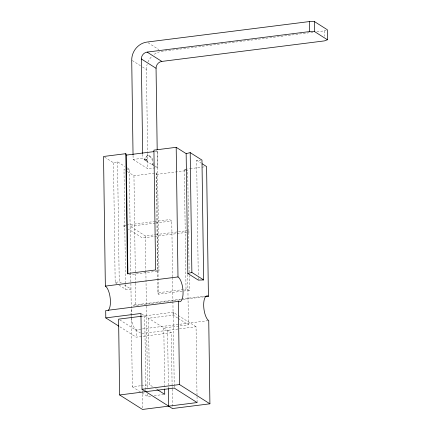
<?xml version="1.0" encoding="UTF-8"?>
<svg xmlns="http://www.w3.org/2000/svg" width="431" height="431" viewBox="0 0 431 431"><rect width="100%" height="100%" fill="white"/><g stroke="black" fill="none" stroke-linecap="round" stroke-linejoin="round"><path stroke-width="0.32" stroke-dasharray="2.15 1.62" d="M152.396 163.828L153.194 164.335L153.005 165.294L153.705 165.208L152.903 164.701L152.202 164.787L152.396 163.828L153.097 163.742L153.899 164.249M152.903 164.701L153.097 163.742M316.909 31.797L324.236 30.876L326.084 30.192M104.652 157.186L113.504 162.794L117.55 161.797L124.839 166.414M113.504 162.794L115.174 282.628L119.225 281.637L123.147 284.121M312.911 32.303L161.684 51.397A16.771 14.913 -57.6 0 0 153.98 54.532M154.659 151.523L157.299 151.189L158.974 271.029L127.915 274.946L127.624 273.992M147.547 155.715L148.253 155.623M149.277 156.151L149.983 156.06M133.055 155.435L133.114 159.459L142.72 158.247L145.155 159.788A14.988 5.522 82.8 0 1 152.827 159.675M147.154 161.059L146.357 160.553L145.656 160.639L145.441 159.422L146.141 159.335L146.939 159.842L147.154 161.059L146.454 161.146L146.141 159.335M145.656 160.639L144.45 159.879L145.155 159.788M146.939 159.842L146.238 159.928L145.441 159.422M133.114 159.459L147.828 168.785L157.434 167.573L157.191 150.128M127.317 171.549L133.955 175.751L156.216 172.944L156.658 174.377L158.333 294.217L189.387 290.295L189.182 275.484M189.387 290.295L186.014 289.228L184.339 169.394L189.575 168.731M190.233 168.65L201.363 167.244M202.02 167.158L204.639 166.829M156.658 174.377L185.071 170.789M185.734 170.708L187.711 170.455L189.134 272.117M126.067 225.117L122.765 225.532L126.132 227.665M126.73 225.03L153.792 221.615M154.454 221.534L169.636 219.616L171.775 220.974L172.567 276.799M155.225 223.059L130.065 226.237L145.387 235.946L155.316 234.69M155.887 222.978L171.775 220.974M155.979 234.609L177.831 231.851M178.488 231.765L187.097 230.677M156.216 172.944L157.891 292.778L186.014 289.228M134.219 305.019L180.875 299.13M181.537 299.044L204.865 296.097M133.087 305.687A12.704 4.682 82.8 0 1 135.469 305.207L135.765 305.45L182.421 299.556M183.089 299.475L204.413 296.781M141.46 316.268L173.197 312.26L177.658 315.083M177.642 318.013L173.106 315.142L148.501 318.245L149.428 384.646L152.833 386.801M131.336 318.531A12.704 4.682 82.8 0 0 135.124 328.961L136.104 329.753L208.087 320.669M187.706 274.396L188.412 324.834L163.807 327.943L164.631 386.963M142.106 333.551L178.838 328.912M179.501 328.831L196.057 326.741L197.021 395.847M119.877 326.817L136.212 337.166L171.36 332.727L172.104 385.734M127.08 167.837L129.322 169.254L132.322 386.806L140.878 385.729M141.535 385.643L149.428 384.646M141.961 392.91L147.628 396.504L151.577 396.003M154.206 395.674L164.076 394.424M198.244 274.725L196.644 160.273L200.636 160.133M127.328 169.329L129.322 169.254M119.042 285.08L125.674 289.282L130.997 289.093L123.708 284.476M156.178 150.834L157.299 151.189M184.339 169.394L186.591 170.1M156.162 270.14L158.974 271.029M148.097 42.788L158.85 49.603M132.29 60.523L141.912 66.622M142.478 66.977L146.443 69.488L147.601 152.682M196.644 160.273L201.067 163.074M155.004 166.027L157.434 167.573M146.454 161.146L152.202 164.787M153.005 165.294L154.298 166.118M125.103 170.143L123.999 169.442L125.599 283.894M188.175 231.361L189.257 232.045L142.386 237.96L128.373 229.082M178.213 315.438L196.057 326.741M178.208 318.374L188.412 324.834M115.174 282.628L118.487 284.729M141.487 313.8L171.36 332.727M119.71 319.861L140.339 332.926M155.666 388.595L156.798 389.317M132.322 386.806L141.39 392.549M157.891 292.778L158.333 294.217M324.236 30.876L324.311 36.22M198.282 277.419L198.319 280.112M197.032 396.52L197.112 402.559M173.197 312.26L174.221 385.389M174.226 386.063L174.248 387.404M172.578 277.472L172.906 301.016M172.917 301.689L173.106 315.142M172.109 386.402L172.136 388.417M172.147 389.085L172.422 408.545M167.584 330.335L168.392 388.035M147.612 153.355L147.828 168.785M145.387 235.946L145.883 271.552M145.893 272.22L147.526 389.112M147.591 393.815L147.628 396.504M142.666 154.223L142.72 158.247M144.724 315.853L145.748 388.988M145.753 389.656L145.786 391.671M142.252 390.664L142.516 409.45M133.955 175.751L135.447 282.601M135.458 283.269L135.765 305.45M136.104 329.753L136.212 337.166M125.604 284.568L125.674 289.282M117.55 161.797L119.225 281.637M131.256 317.873A12.704 4.682 82.8 0 1 131.083 315.891M131.051 315.239A12.704 4.682 82.8 0 1 131.778 308.181M144.45 159.879A14.988 5.522 82.8 0 1 153.549 163.338M146.443 69.488A16.771 14.913 -57.6 0 1 147.154 64.311M147.984 62.037A16.771 14.913 -57.6 0 1 151.793 56.429"/><path stroke-width="0.65" d="M133.044 154.761L131.724 60.168A16.771 14.913 -57.6 0 1 146.966 42.071L309.523 21.55L314.565 21.658L327.318 29.739L327.458 39.765L324.376 40.902L161.824 61.423L147.106 52.097A6.352 5.651 -57.6 0 0 141.336 58.955L142.656 153.549M186.149 153.625L190.195 152.628L201.967 160.084L203.642 279.924L198.319 280.112L187.819 273.459L186.149 153.625L176.187 147.316L153.926 150.123L155.602 269.962L127.479 273.513L125.804 153.673L103.542 156.485L105.353 286.103A12.704 4.682 82.8 0 1 110.217 298.171A12.704 4.682 82.8 0 1 108.127 310.476M187.819 273.459L191.87 272.462L203.642 279.924M147.106 52.097L309.663 31.576L314.705 31.684L327.458 39.765M125.804 153.673L126.245 155.112L153.996 151.604M105.353 286.103L177.998 276.934A12.704 4.682 82.8 0 1 183.073 292.272A12.704 4.682 82.8 0 1 178.342 301.393L179.501 384.544L209.913 403.809L208.749 320.583L207.769 319.791A12.704 4.682 82.8 0 1 203.674 304.469A12.704 4.682 82.8 0 1 208.114 296.038L208.41 296.275L206.6 166.581L202.177 163.78M205.081 296.695L208.41 296.275M178.342 301.393L105.697 310.562L105.8 317.9L118.751 326.105M105.8 317.9L140.948 313.461L142.009 389.274L172.422 408.545L209.913 403.809M141.46 316.268L118.595 319.15L119.656 394.968L142.516 409.45L197.112 402.559L174.259 388.072L119.656 394.968M142.009 389.274L179.501 384.544M141.336 58.955L156.049 68.276L157.18 149.455M157.363 389.672L164.734 394.343L164.658 388.977M314.565 21.658L314.705 31.684M309.523 21.55L309.663 31.576M190.195 152.628L191.87 272.462M176.187 147.316L177.998 276.934M168.397 388.708L168.645 406.153M126.245 155.112L127.899 273.599M156.049 68.276A6.352 5.651 -57.6 0 1 161.824 61.423"/></g></svg>
